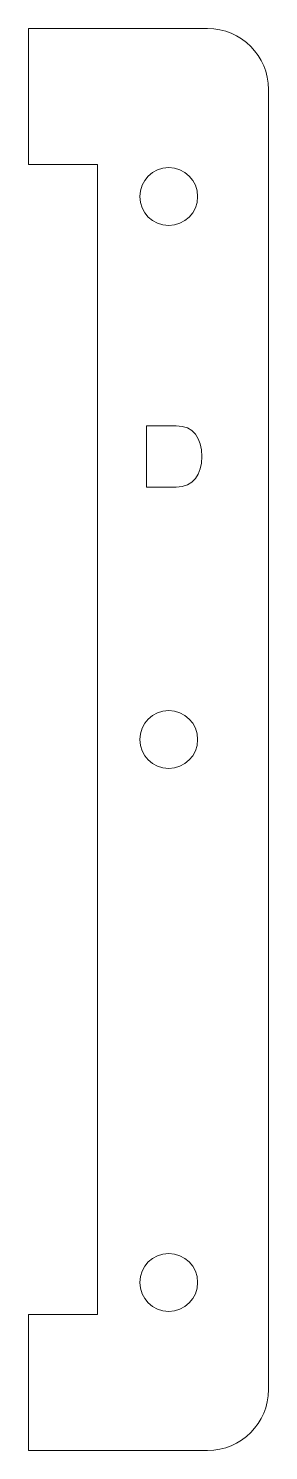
# Model space of a CAD drawing. Header units: millimetres. Extents: x -728 to 244, y -347 to 320.
# Drawn here: x -325.8 to -316.3, y 147.9 to 203.9 of the extents above; entities that cross this region are included whole.
import ezdxf

# ---------------------------------------------------------------- set-up
doc = ezdxf.new("R2010")
doc.units = ezdxf.units.MM
doc.layers.add('Left D Arm Back Text', color=7, linetype='CONTINUOUS', lineweight=0, true_color=0x000000)
doc.layers.add('Left D Back', color=1, linetype='CONTINUOUS', lineweight=0, true_color=0xff0000)

msp = doc.modelspace()

# ---------------------------------------------------------------- linework, layer by layer
at = {"layer": 'Left D Arm Back Text', "color": 5, "true_color": 0x0000ff}
for points in [[(-321.127, 188.245), (-319.949, 188.245)], [(-319.949, 185.829), (-321.127, 185.829), (-321.127, 188.245), (-321.127, 188.245)]]:
    msp.add_lwpolyline(points, dxfattribs=at)
for points in [[(-319.949, 188.245), (-319.282, 188.245), (-318.941, 187.758), (-318.941, 187.037)], [(-318.941, 187.037), (-318.941, 186.316), (-319.282, 185.829), (-319.949, 185.829)]]:
    msp.add_open_spline(points, degree=3, dxfattribs=at)
at = {"layer": 'Left D Back', "color": 1, "true_color": 0xff0000}
msp.add_line((-316.314, 150.291), (-316.314, 201.491), dxfattribs=at)
for points in [[(-318.714, 203.891), (-325.774, 203.891), (-325.774, 198.531), (-323.054, 198.531), (-323.054, 153.251), (-325.774, 153.251), (-325.774, 147.891), (-318.714, 147.891)], [(-320.248, 198.41), (-320.248, 198.41)], [(-320.248, 177.031), (-320.248, 177.031)], [(-320.248, 155.651), (-320.248, 155.651)]]:
    msp.add_lwpolyline(points, dxfattribs=at)
for points in [[(-316.314, 201.491), (-316.314, 202.811), (-317.394, 203.891), (-318.714, 203.891)], [(-320.248, 198.41), (-320.878, 198.41), (-321.388, 197.9), (-321.388, 197.27)], [(-319.108, 197.27), (-319.108, 197.9), (-319.618, 198.41), (-320.248, 198.41)], [(-321.388, 197.27), (-321.388, 196.641), (-320.878, 196.131), (-320.248, 196.131)], [(-320.248, 196.131), (-319.618, 196.131), (-319.108, 196.641), (-319.108, 197.27)], [(-320.248, 177.031), (-320.878, 177.031), (-321.388, 176.52), (-321.388, 175.891)], [(-319.108, 175.891), (-319.108, 176.52), (-319.618, 177.031), (-320.248, 177.031)], [(-321.388, 175.891), (-321.388, 175.261), (-320.878, 174.751), (-320.248, 174.751)], [(-320.248, 174.751), (-319.618, 174.751), (-319.108, 175.261), (-319.108, 175.891)], [(-320.248, 155.651), (-320.878, 155.651), (-321.388, 155.14), (-321.388, 154.511)], [(-319.108, 154.511), (-319.108, 155.14), (-319.618, 155.651), (-320.248, 155.651)], [(-321.388, 154.511), (-321.388, 153.881), (-320.878, 153.371), (-320.248, 153.371)], [(-320.248, 153.371), (-319.618, 153.371), (-319.108, 153.881), (-319.108, 154.511)], [(-318.714, 147.891), (-317.394, 147.891), (-316.314, 148.971), (-316.314, 150.291)]]:
    msp.add_open_spline(points, degree=3, dxfattribs=at)

doc.saveas('drawing.dxf')
